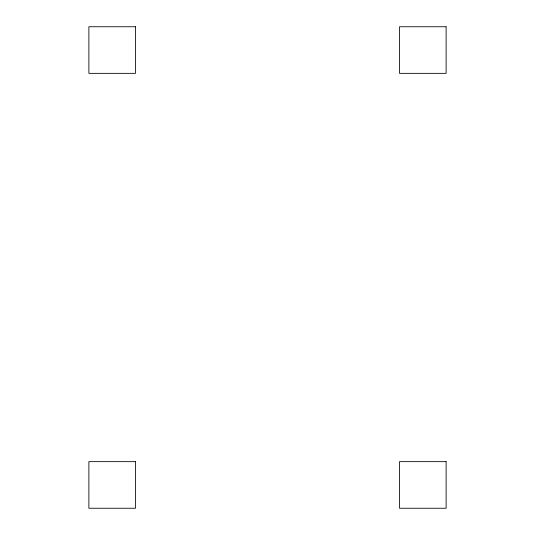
<?xml version="1.0" encoding="UTF-8"?>
<svg xmlns="http://www.w3.org/2000/svg" width="535" height="535" viewBox="0 0 535 535"><rect width="100%" height="100%" fill="white"/><g stroke="black" fill="none" stroke-linecap="round" stroke-linejoin="round"><path stroke-width="0.8" d="M135.475 26.75L88.877 26.75L88.877 73.349L135.475 73.349L135.475 26.75M446.123 26.75L399.525 26.75L399.525 73.349L446.123 73.349L446.123 26.75M135.475 461.651L88.877 461.651L88.877 508.25L135.475 508.25L135.475 461.651M446.123 461.651L399.525 461.651L399.525 508.25L446.123 508.25L446.123 461.651"/></g></svg>
